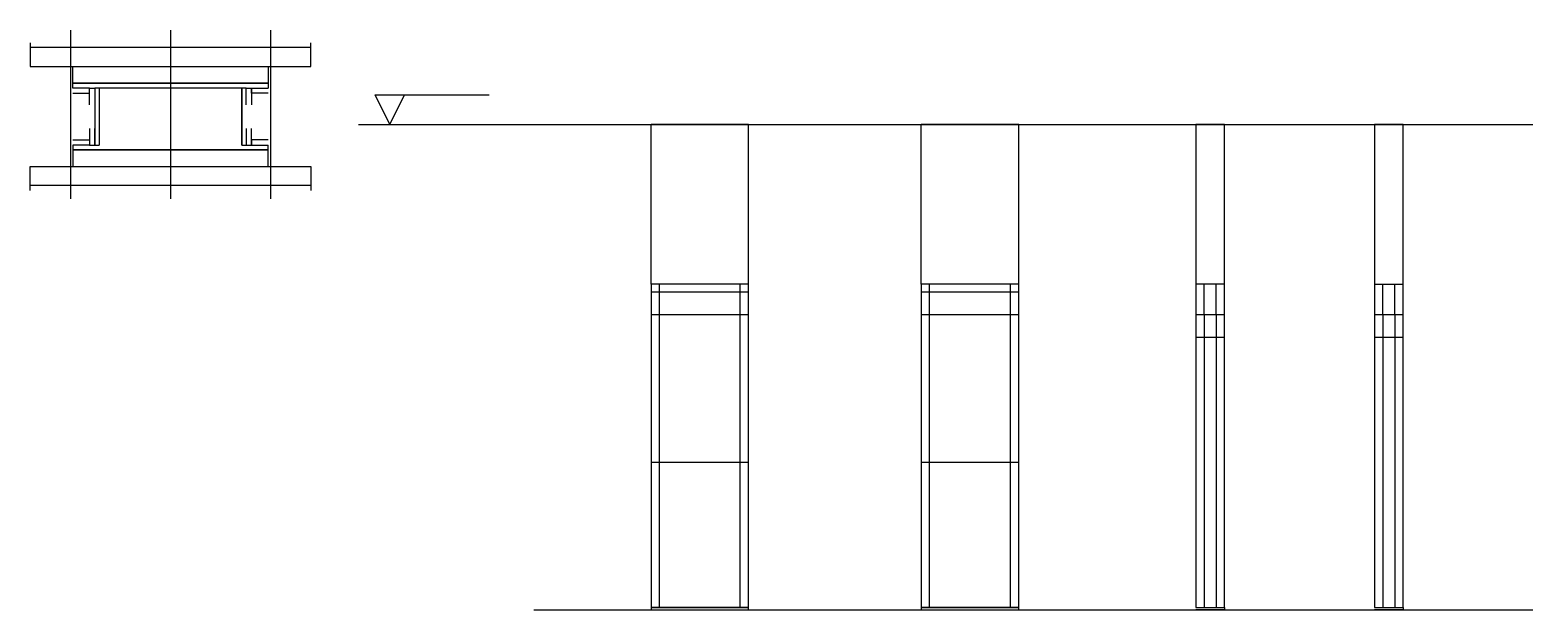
# Model space of a CAD drawing. Header units: metres. Extents: x 4721 to 5984, y 2917 to 3405.
import ezdxf

# ---------------------------------------------------------------- set-up
doc = ezdxf.new("R2010")
doc.units = ezdxf.units.M
for name, color, linetype in [('CHAPA', 7, 'Continuous'), ('COTA', 7, 'Continuous'), ('Hachura', 7, 'Continuous'), ('Madeira', 7, 'Continuous'), ('NIVEL 1° PAV.', 7, 'Continuous'), ('Nível', 7, 'Continuous'), ('Painéis', 7, 'Continuous'), ('Perfil Metálico', 7, 'Continuous'), ('SARR_2.2x7', 7, 'Continuous'), ('SARRAFO', 7, 'Continuous')]:
    doc.layers.add(name, color=color, linetype=linetype)

msp = doc.modelspace()

# ---------------------------------------------------------------- linework, layer by layer
at = {"layer": 'CHAPA', "color": 7, "lineweight": 25}
for points in [[(4756.7, 3355.9), (4756.7, 3359.9), (4920.7, 3359.9), (4920.7, 3355.9)], [(4756.7, 3355.9), (4756.7, 3359.9), (4920.7, 3359.9), (4920.7, 3355.9)], [(4778.7, 3355.9), (4775.1, 3355.9), (4775.1, 3307.9), (4778.7, 3307.9)], [(4778.7, 3355.9), (4775.1, 3355.9), (4775.1, 3307.9), (4778.7, 3307.9)], [(4902.3, 3355.9), (4898.7, 3355.9), (4898.7, 3307.9), (4902.3, 3307.9)], [(4902.3, 3355.9), (4898.7, 3355.9), (4898.7, 3307.9), (4902.3, 3307.9)], [(4756.7, 3307.9), (4756.7, 3303.9), (4920.7, 3303.9), (4920.7, 3307.9)], [(4756.7, 3307.9), (4756.7, 3303.9), (4920.7, 3303.9), (4920.7, 3307.9)]]:
    msp.add_lwpolyline(points, dxfattribs=at)
at = {"layer": 'COTA', "color": 7, "lineweight": 25}
for p, q in [((5324.7, 3325.2), (5242.7, 3325.2)), ((5242.7, 3191.2), (5242.7, 3325.2)), ((5324.7, 3191.2), (5324.7, 3325.2)), ((5551.7, 3325.2), (5469.7, 3325.2)), ((5469.7, 3191.2), (5469.7, 3325.2)), ((5551.7, 3191.2), (5551.7, 3325.2))]:
    msp.add_line(p, q, dxfattribs=at)
for points in [[(5724.7, 3191.2), (5724.7, 3325.2), (5700.7, 3325.2), (5700.7, 3191.2)], [(5874.8, 3191.2), (5874.8, 3325.2), (5850.8, 3325.2), (5850.8, 3191.2)]]:
    msp.add_lwpolyline(points, dxfattribs=at)
at = {"layer": 'Hachura', "color": 7, "lineweight": 25}
for p, q in [((4754.7, 3404.7), (4754.7, 3262.9)), ((4838.7, 3404.7), (4838.7, 3262.9)), ((4922.7, 3404.7), (4922.7, 3262.9))]:
    msp.add_line(p, q, dxfattribs=at)
at = {"layer": 'Madeira', "color": 7, "lineweight": 25}
for points in [[(4920.7, 3373.9), (4920.7, 3359.9), (4756.7, 3359.9), (4756.7, 3373.9)], [(4920.7, 3289.9), (4920.7, 3303.9), (4756.7, 3303.9), (4756.7, 3289.9)]]:
    msp.add_lwpolyline(points, dxfattribs=at)
at = {"layer": 'NIVEL 1° PAV.', "color": 7, "lineweight": 25}
for p, q in [((5010.5, 3350.2), (5106.5, 3350.2)), ((5010.5, 3350.2), (5023, 3325.2)), ((5023, 3325.2), (5035.5, 3350.2)), ((4996.7, 3325.2), (5942.3, 3325.2)), ((5144.1, 3325.2), (5983.9, 3325.2))]:
    msp.add_line(p, q, dxfattribs=at)
at = {"layer": 'Nível', "color": 7, "lineweight": 25}
for p, q in [((5144.1, 3325.2), (5983.9, 3325.2)), ((5144.1, 2917.2), (5983.9, 2917.2))]:
    msp.add_line(p, q, dxfattribs=at)
at = {"layer": 'Painéis', "color": 7, "lineweight": 25}
for p, q in [((5242.7, 3191.2), (5242.7, 2917.2)), ((5324.7, 3191.2), (5242.7, 3191.2)), ((5324.7, 2917.2), (5324.7, 3191.2)), ((5469.7, 3191.2), (5469.7, 2917.2)), ((5551.7, 3191.2), (5469.7, 3191.2)), ((5551.7, 2917.2), (5551.7, 3191.2)), ((5700.7, 3191.2), (5700.7, 2919.2)), ((5724.7, 3191.2), (5700.7, 3191.2)), ((5724.7, 2919.2), (5724.7, 3191.2)), ((5850.8, 3191.2), (5850.8, 2919.2)), ((5850.8, 3191.2), (5874.8, 3191.2)), ((5874.8, 2919.2), (5874.8, 3191.2)), ((5324.7, 3165.2), (5242.7, 3165.2)), ((5551.7, 3165.2), (5469.7, 3165.2)), ((5724.7, 3165.2), (5700.7, 3165.2)), ((5874.8, 3165.2), (5850.8, 3165.2)), ((5724.7, 3146.2), (5700.7, 3146.2)), ((5874.8, 3146.2), (5850.8, 3146.2)), ((5324.7, 3041.2), (5242.7, 3041.2)), ((5551.7, 3041.2), (5469.7, 3041.2)), ((5242.7, 2919.2), (5324.7, 2919.2)), ((5469.7, 2919.2), (5551.7, 2919.2)), ((5700.7, 2919.2), (5724.7, 2919.2)), ((5850.8, 2919.2), (5874.8, 2919.2))]:
    msp.add_line(p, q, dxfattribs=at)
for points in [[(4898.7, 3307.9), (4898.7, 3355.9), (4778.7, 3355.9), (4778.7, 3307.9)], [(5324.7, 2919.2), (5242.7, 2919.2), (5242.7, 2917.2), (5324.7, 2917.2)], [(5551.7, 2919.2), (5469.7, 2919.2), (5469.7, 2917.2), (5551.7, 2917.2)], [(5700.7, 2919.2), (5724.7, 2919.2), (5724.7, 2917.2), (5700.7, 2917.2)], [(5850.8, 2919.2), (5874.8, 2919.2), (5874.8, 2917.2), (5850.8, 2917.2)]]:
    msp.add_lwpolyline(points, dxfattribs=at)
at = {"layer": 'Perfil Metálico', "color": 7, "lineweight": 25}
for points in [[(4720.7, 3393.9), (4720.7, 3373.9), (4956.7, 3373.9), (4956.7, 3393.9)], [(4956.7, 3377.9), (4956.7, 3389.9), (4720.7, 3389.9), (4720.7, 3377.9)], [(4720.7, 3269.9), (4720.7, 3289.9), (4956.7, 3289.9), (4956.7, 3269.9)], [(4956.7, 3285.9), (4956.7, 3273.9), (4720.7, 3273.9), (4720.7, 3285.9)]]:
    msp.add_lwpolyline(points, dxfattribs=at)
at = {"layer": 'SARR_2.2x7', "color": 7, "lineweight": 25}
for p, q in [((5324.7, 3184.2), (5242.7, 3184.2)), ((5249.7, 3165.2), (5249.7, 3191.2)), ((5317.7, 3165.2), (5317.7, 3191.2)), ((5551.7, 3184.2), (5469.7, 3184.2)), ((5476.7, 3165.2), (5476.7, 3191.2)), ((5544.7, 3165.2), (5544.7, 3191.2)), ((5707.7, 3165.2), (5707.7, 3191.2)), ((5717.7, 3165.2), (5717.7, 3191.2)), ((5857.8, 3165.2), (5857.8, 3191.2)), ((5867.8, 3165.2), (5867.8, 3191.2)), ((5249.7, 2919.2), (5249.7, 3165.2)), ((5317.7, 2919.2), (5317.7, 3165.2)), ((5476.7, 2919.2), (5476.7, 3165.2)), ((5544.7, 2919.2), (5544.7, 3165.2)), ((5707.7, 3165.2), (5707.7, 2919.2)), ((5717.7, 3165.2), (5717.7, 2919.2)), ((5857.8, 3165.2), (5857.8, 2919.2)), ((5867.8, 3165.2), (5867.8, 2919.2)), ((5249.7, 2919.2), (5249.7, 2919.2)), ((5317.7, 2919.2), (5317.7, 2919.2)), ((5476.7, 2919.2), (5476.7, 2919.2)), ((5544.7, 2919.2), (5544.7, 2919.2))]:
    msp.add_line(p, q, dxfattribs=at)
at = {"layer": 'SARRAFO', "color": 7, "lineweight": 25}
for points in [[(4756.7, 3351.5), (4770.7, 3351.5), (4770.7, 3355.9), (4756.7, 3355.9)], [(4770.7, 3341.9), (4770.7, 3355.9), (4775.1, 3355.9), (4775.1, 3341.9)], [(4902.3, 3341.9), (4902.3, 3355.9), (4906.7, 3355.9), (4906.7, 3341.9)], [(4920.7, 3351.5), (4906.7, 3351.5), (4906.7, 3355.9), (4920.7, 3355.9)], [(4756.7, 3312.3), (4770.7, 3312.3), (4770.7, 3307.9), (4756.7, 3307.9)], [(4770.7, 3321.9), (4770.7, 3307.9), (4775.1, 3307.9), (4775.1, 3321.9)], [(4902.3, 3321.9), (4902.3, 3307.9), (4906.7, 3307.9), (4906.7, 3321.9)], [(4920.7, 3312.3), (4906.7, 3312.3), (4906.7, 3307.9), (4920.7, 3307.9)]]:
    msp.add_lwpolyline(points, dxfattribs=at)

doc.saveas('drawing.dxf')
